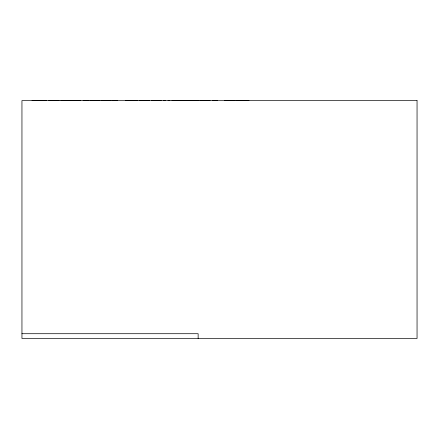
<?xml version="1.0" encoding="UTF-8"?>
<svg xmlns="http://www.w3.org/2000/svg" width="439" height="439" viewBox="0 0 439 439"><rect width="100%" height="100%" fill="white"/><g stroke="black" fill="none" stroke-linecap="round" stroke-linejoin="round"><path stroke-width="0.66" d="M32.031 100.526L46.43 100.526M48.767 100.526L59.128 100.526M60.889 100.526L69.966 100.526M70.783 100.526L80.787 100.526M83.097 100.526L88.426 100.526M89.88 100.526L99.521 100.526M100.921 100.526L111.127 100.526M112.203 100.526L117.295 100.526M125.444 100.526L137.923 100.526M139.465 100.526L149.463 100.526M151.581 100.526L161.223 100.526M163.423 100.526L165.267 100.526M168.027 100.526L169.898 100.526M171.934 100.526L181.307 100.526M182.64 100.526L192.995 100.526M193.681 100.526L198.774 100.526M199.871 100.526L210.078 100.526M212.317 100.526L217.645 100.526M224.362 100.526L234.486 100.526M235.781 100.526L248.973 100.526M21.95 333.711L198.137 333.711L198.137 338.474M417.05 100.608L21.95 100.608L21.95 338.474L417.05 338.474L417.05 100.608"/></g></svg>
